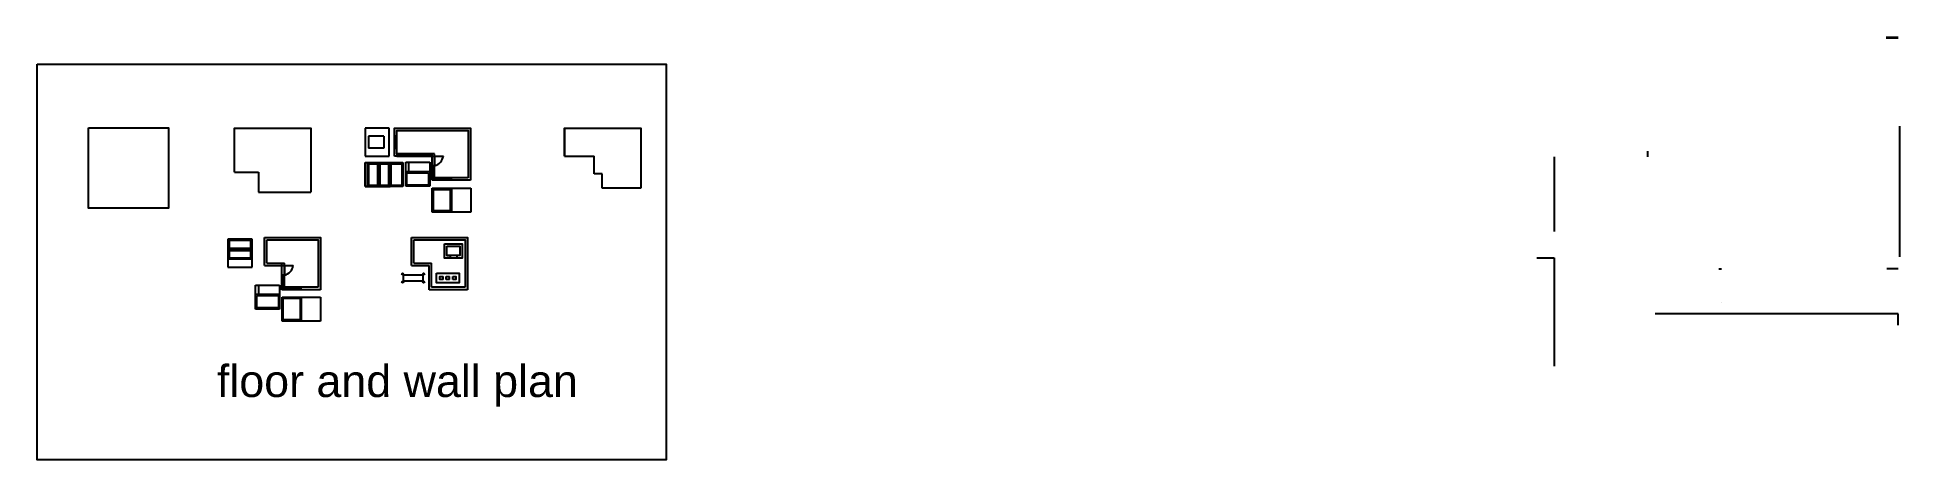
# Model space of a CAD drawing. Header units: inches. Extents: x -2021 to 303, y -258 to 269.
import ezdxf

# ---------------------------------------------------------------- set-up
doc = ezdxf.new("R2010")
doc.units = ezdxf.units.IN
doc.header["$MEASUREMENT"] = 0
doc.styles.get("Standard").update_dxf_attribs({"font": 'arial.ttf'})

msp = doc.modelspace()

# ---------------------------------------------------------------- linework, layer by layer
for p, q in [((286, 269.4, 186.9), (301, 269.4, 186.9)), ((286, 268.8, 186.9), (301, 268.8, -223.5)), ((-1581.7, 155.9), (-1611.7, 155.9)), ((-1611.7, 155.9), (-1611.7, 120.9)), ((-1588.7, 145.9), (-1607.7, 145.9)), ((-1607.7, 145.9), (-1607.7, 130.9)), ((-1588.7, 145.9), (-1588.7, 130.9)), ((-1581.7, 120.9), (-1581.7, 155.9)), ((-1581.7, 130.9), (-1581.7, 145.9)), ((-1572.3, 146), (-1575.3, 146)), ((-1575.3, 146), (-1575.3, 131)), ((-1573.8, 146), (-1573.8, 131)), ((-1572.3, 131), (-1572.3, 146)), ((-1363, 156), (-1363, 121)), ((303, -4.8, -223.5), (303, 158.5, -223.5)), ((-1611.7, 120.9), (-1581.7, 120.9)), ((-1588.7, 130.9), (-1607.7, 130.9)), ((-1581.7, 120.9), (-1581.7, 130.9)), ((-1575.3, 131), (-1572.3, 131)), ((-1528.3, 121), (-1575.3, 121)), ((-1572.3, 124), (-1572.3, 131)), ((-1525.3, 124), (-1572.3, 124)), ((-1572.3, 124), (-1572.3, 121)), ((-1528.3, 124), (-1572.3, 124)), ((-1572.3, 122.5), (-1528.3, 122.5)), ((-1572.3, 121), (-1528.3, 121)), ((-1528.3, 121), (-1528.3, 124)), ((-1528.3, 91), (-1528.3, 121)), ((-1528.3, 121), (-1525.3, 121)), ((-1525.3, 94), (-1525.3, 124)), ((-1525.3, 121), (-1525.3, 109)), ((-1525.3, 121), (-1514.2, 121)), ((-1363, 121), (-1326, 121)), ((-1326, 99), (-1326, 121)), ((-128.1, 120.1, -120.9), (-128.1, 26.8, -120.9)), ((-11.5, 120.1, 33), (-11.5, 127.1, 33)), ((-1774.8, 101), (-1744.8, 101)), ((-1744.8, 101), (-1744.8, 76)), ((-1611.7, 113), (-1564.7, 113)), ((-1611.7, 83), (-1611.7, 113)), ((-1608.7, 83), (-1608.7, 113)), ((-1607.2, 111.5), (-1596.2, 111.5)), ((-1607.2, 84.5), (-1607.2, 111.5)), ((-1596.2, 84.5), (-1596.2, 111.5)), ((-1594.7, 83), (-1594.7, 113)), ((-1593.2, 111.5), (-1582.2, 111.5)), ((-1593.2, 84.5), (-1593.2, 111.5)), ((-1582.2, 84.5), (-1582.2, 111.5)), ((-1580.7, 83), (-1580.7, 113)), ((-1579.2, 111.5), (-1566.2, 111.5)), ((-1579.2, 84.5), (-1579.2, 111.5)), ((-1566.2, 111.5), (-1566.2, 84.5)), ((-1564.7, 113), (-1564.7, 83)), ((-1561.2, 113.4), (-1531.2, 113.4)), ((-1561.2, 83.4), (-1561.2, 113.4)), ((-1531.2, 101.4), (-1561.2, 101.4)), ((-1559.7, 84.9), (-1559.7, 99.9)), ((-1532.7, 99.9), (-1559.7, 99.9)), ((-1557.2, 101.4), (-1557.2, 113.4)), ((-1531.2, 101.4), (-1557.2, 101.4)), ((-1532.7, 99.9), (-1532.7, 84.9)), ((-1531.2, 113.4), (-1531.2, 83.4)), ((-1531.2, 113.4), (-1531.2, 101.4)), ((-1525.3, 109), (-1528.3, 109)), ((-1526.8, 109), (-1526.8, 92.5)), ((-1483.3, 94), (-1525.3, 94)), ((-1504.3, 94), (-1504.3, 91)), ((-1316, 99), (-1326, 99)), ((-1316, 81), (-1316, 99)), ((-1744.8, 76), (-1679.8, 76)), ((-1564.7, 83), (-1611.7, 83)), ((-1611.7, 83), (-1608.7, 83)), ((-1608.7, 83), (-1594.7, 83)), ((-1596.2, 84.5), (-1607.2, 84.5)), ((-1594.7, 83), (-1580.7, 83)), ((-1582.2, 84.5), (-1593.2, 84.5)), ((-1566.2, 84.5), (-1579.2, 84.5)), ((-1564.7, 83), (-1567.7, 83)), ((-1531.2, 83.4), (-1561.2, 83.4)), ((-1532.7, 84.9), (-1559.7, 84.9)), ((-1504.3, 92.5), (-1528.3, 92.5)), ((-1480.3, 91), (-1528.3, 91)), ((-1528.1, 81), (-1480.1, 81)), ((-1528.1, 51), (-1528.1, 81)), ((-1526.6, 79.5), (-1505.6, 79.5)), ((-1526.6, 52.5), (-1526.6, 79.5)), ((-1505.6, 79.5), (-1505.6, 52.5)), ((-1504.1, 81), (-1504.1, 51)), ((-1480.1, 81), (-1480.1, 51)), ((-1268, 81), (-1316, 81)), ((-1480.1, 51), (-1528.1, 51)), ((-1505.6, 52.5), (-1526.6, 52.5)), ((-128.1, 26.8, -120.9), (-128.1, 26.8, -191.5)), ((-1753, 17.3), (-1783, 17.3)), ((-1783, 17.3), (-1783, -17.7)), ((-1783, 17.3), (-1783, 4.8)), ((-1783, 4.8), (-1753, 4.8)), ((-1754.5, 15.8), (-1781.5, 15.8)), ((-1781.5, 15.8), (-1781.5, 6.3)), ((-1781.5, 15.8), (-1781.5, 6.3)), ((-1781.5, 6.3), (-1754.5, 6.3)), ((-1781.5, 3.3), (-1781.5, -6.2)), ((-1781.5, 3.3), (-1754.5, 3.3)), ((-1754.5, 6.3), (-1754.5, 15.8)), ((-1754.5, -6.2), (-1754.5, 3.3)), ((-1753, -17.7), (-1753, 17.3)), ((-1737.6, -15.7), (-1737.6, 19.3)), ((-1734.6, -12.7), (-1734.6, 16.3)), ((-1554.1, -15.7), (-1554.1, 19.3)), ((-1551.1, -12.7), (-1551.1, 16.3)), ((-1753, -7.7), (-1783, -7.7)), ((-1783, -17.7), (-1753, -17.7)), ((-1754.5, -6.2), (-1781.5, -6.2)), ((-1753, -17.7), (-1753, -7.7)), ((-1737.6, -15.7), (-1715.6, -15.7)), ((-1734.6, -12.7), (-1712.6, -12.7)), ((-1715.6, -15.7), (-1715.6, -12.7)), ((-1715.6, -45.7), (-1715.6, -15.7)), ((-1715.6, -15.7), (-1712.6, -15.7)), ((-1712.6, -42.7), (-1712.6, -12.7)), ((-1712.6, -15.7), (-1712.6, -27.7)), ((-1712.6, -15.7), (-1701.6, -15.7)), ((-1554.1, -15.7), (-1532.1, -15.7)), ((-1551.1, -12.7), (-1529.1, -12.7)), ((-1532.1, -45.7), (-1532.1, -15.7)), ((-1529.1, -42.7), (-1529.1, -12.7)), ((-1509.8, -3.2), (-1505.8, -3.2)), ((-1505.8, -3.2), (-1505.8, -6.2)), ((-1493.6, -3.2), (-1497.6, -3.2)), ((-1497.6, -3.2), (-1497.6, -6.2)), ((-149.8, -5.8, -190.9), (-128.1, -5.8, -190.9)), ((-128.1, -5.8, -190.9), (-128.1, -141.1, -190.9)), ((301, -19.8, -120.9), (287, -19.8, -120.9)), ((-1748.6, -39.9), (-1718.6, -39.9)), ((-1748.6, -69.9), (-1748.6, -39.9)), ((-1744.6, -51.9), (-1744.6, -39.9)), ((-1718.6, -39.9), (-1718.6, -69.9)), ((-1718.6, -39.9), (-1718.6, -51.9)), ((-1712.6, -27.7), (-1715.6, -27.7)), ((-1691.6, -44.2), (-1715.6, -44.2)), ((-1667.6, -45.7), (-1715.6, -45.7)), ((-1714.1, -27.7), (-1714.1, -44.2)), ((-1670.6, -42.7), (-1712.6, -42.7)), ((-1691.6, -45.7), (-1691.6, -42.7)), ((-1484.1, -45.7), (-1532.1, -45.7)), ((-1487.1, -42.7), (-1529.1, -42.7)), ((-1514.6, -33.1), (-1514.6, -29.1)), ((-1510.6, -33.1), (-1510.6, -29.1)), ((-1506.6, -33.1), (-1506.6, -29.1)), ((-1502.6, -33.1), (-1502.6, -29.1)), ((-1718.6, -51.9), (-1748.6, -51.9)), ((-1747.1, -68.4), (-1747.1, -53.4)), ((-1720.1, -53.4), (-1747.1, -53.4)), ((-1720.1, -68.4), (-1747.1, -68.4)), ((-1720.1, -53.4), (-1720.1, -68.4)), ((-1715.5, -54.9), (-1667.5, -54.9)), ((-1715.5, -84.9), (-1715.5, -54.9)), ((-1714, -56.4), (-1693, -56.4)), ((-1714, -83.4), (-1714, -56.4)), ((-1693, -56.4), (-1693, -83.4)), ((-1691.5, -54.9), (-1691.5, -84.9)), ((-1667.5, -54.9), (-1667.5, -84.9)), ((-1718.6, -69.9), (-1748.6, -69.9)), ((-1667.5, -84.9), (-1715.5, -84.9)), ((-1693, -83.4), (-1714, -83.4)), ((301, -75.8, -120.9), (-2.2, -75.8, -120.9)), ((301, -89.8, -120.9), (301, -75.8, -120.9))]:
    msp.add_line(p, q)
at = {"extrusion": (0, -1, 6.12323e-17)}
msp.add_line((77.1, -19.8, 33), (80.6, -19.8, 33), dxfattribs=at)
for points in [[(-2021, 235.9), (-1236.3, 235.9), (-1236.3, -258), (-2021, -258)], [(-1957.1, 156.2), (-1857.1, 156.2), (-1857.1, 56.2), (-1957.1, 56.2)], [(-1512.8, 11.4), (-1490.6, 11.4), (-1490.6, -6.2), (-1512.8, -6.2)], [(-1509.8, 8.4), (-1493.6, 8.4), (-1493.6, -3.2), (-1509.8, -3.2)], [(-1563.9, -27.1), (-1539.9, -27.1), (-1539.9, -35.1), (-1563.9, -35.1)], [(-1522.6, -25.1), (-1494.6, -25.1), (-1494.6, -37.1), (-1522.6, -37.1)]]:
    msp.add_lwpolyline(points, close=True)
for points in [[(-1774.8, 101), (-1774.8, 156), (-1679.8, 156), (-1679.8, 76)], [(-1575.3, 121), (-1575.3, 156), (-1480.3, 156), (-1480.3, 91)], [(-1572.3, 124), (-1572.3, 153), (-1483.3, 153), (-1483.3, 94)], [(-1363, 121), (-1363, 156), (-1268, 156), (-1268, 81)], [(-1737.6, 19.3), (-1667.6, 19.3), (-1667.6, -45.7)], [(-1734.6, 16.3), (-1670.6, 16.3), (-1670.6, -42.7)], [(-1554.1, 19.3), (-1484.1, 19.3), (-1484.1, -45.7)], [(-1551.1, 16.3), (-1487.1, 16.3), (-1487.1, -42.7)], [(-1514.6, -33.1), (-1518.6, -33.1), (-1518.6, -29.1), (-1514.6, -29.1)], [(-1510.6, -29.1), (-1506.6, -29.1)], [(-1506.6, -33.1), (-1510.6, -33.1)], [(-1502.6, -29.1), (-1498.6, -29.1), (-1498.6, -33.1), (-1502.6, -33.1)]]:
    msp.add_lwpolyline(points)
at = {"elevation": 33}
for points in [[(80.6, -19.8), (80.6, -19.8)], [(80.6, -61.8), (80.6, -61.8), (80.6, -61.8), (80.6, -61.8)]]:
    msp.add_lwpolyline(points, dxfattribs=at)
for centre in [(-1564.9, -26.1), (-1564.9, -36.1), (-1538.9, -26.1), (-1538.9, -36.1)]:
    msp.add_circle(centre, 1)
for centre in [(-1529, 123.5), (-1716.3, -13.2)]:
    msp.add_arc(centre, 15, 284.4651, 350.4043)

# ---------------------------------------------------------------- texts
at = {"insert": (-1796.8, -139.7), "char_height": 40, "attachment_point": 1}
msp.add_mtext_dynamic_manual_height_columns('floor and wall plan ', width=482.961, gutter_width=200, heights=[0], dxfattribs=at)

doc.saveas('drawing.dxf')
